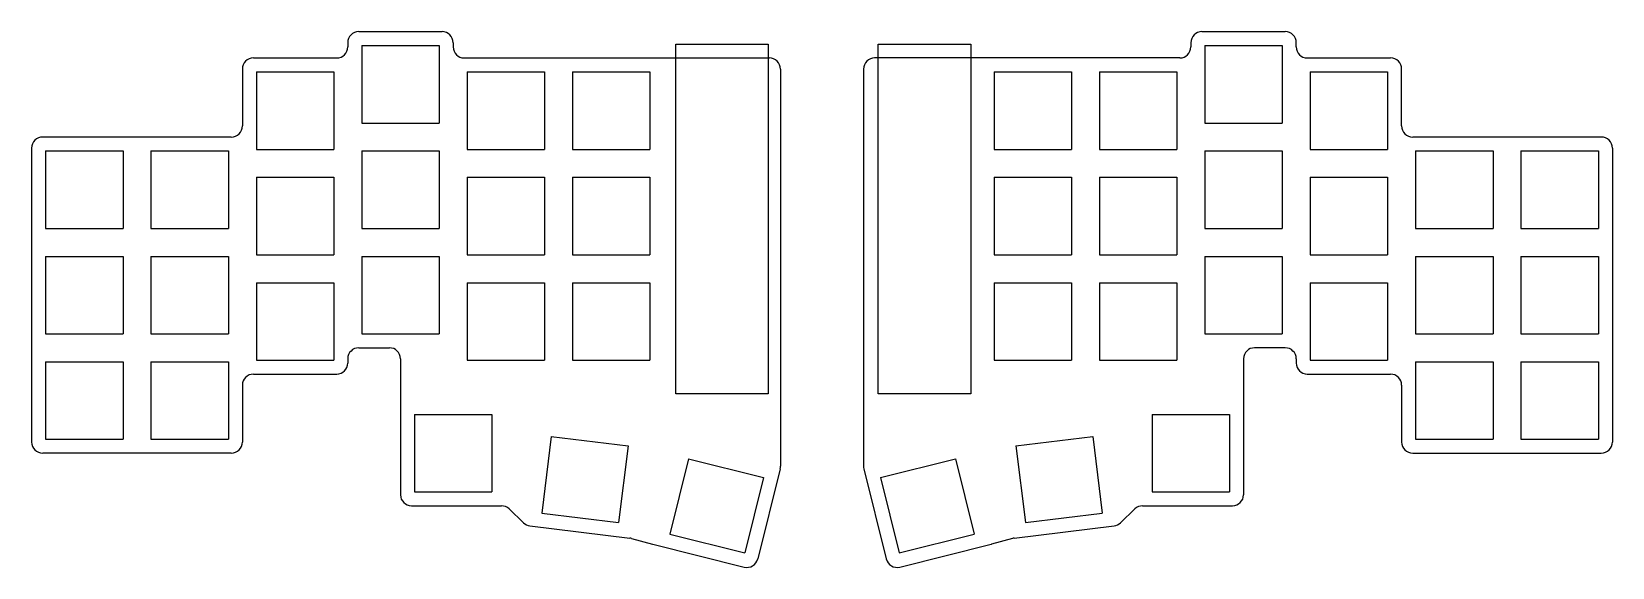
# Model space of a CAD drawing. Extents: x 15 to 301, y -112 to -15.
import ezdxf

# ---------------------------------------------------------------- set-up
doc = ezdxf.new("R2010")
doc.units = 0
doc.layers.add('BLACK', color=7, linetype='CONTINUOUS')

msp = doc.modelspace()

# ---------------------------------------------------------------- linework, layer by layer
at = {"layer": 'BLACK', "linetype": 'CONTINUOUS'}
for p, q in [((74.625, -15.475), (89.675, -15.475)), ((227.025, -15.475), (242.075, -15.475)), ((72.625, -17.475), (72.625, -18.2375)), ((75.15, -18), (75.15, -32)), ((75.15, -18), (89.15, -18)), ((89.15, -18), (89.15, -32)), ((91.675, -17.475), (91.675, -18.2375)), ((131.91, -17.73), (148.64, -17.73)), ((131.91, -80.94), (131.91, -17.73)), ((148.64, -17.73), (148.64, -80.94)), ((168.5, -17.73), (185.23, -17.73)), ((168.5, -80.94), (168.5, -17.73)), ((185.23, -17.73), (185.23, -80.94)), ((225.025, -17.475), (225.025, -18.2375)), ((227.55, -18), (227.55, -32)), ((227.55, -18), (241.55, -18)), ((241.55, -18), (241.55, -32)), ((244.075, -18.2375), (244.075, -17.475)), ((53.575, -22.2375), (53.575, -32.525)), ((55.575, -20.2375), (70.625, -20.2375)), ((56.1, -22.7625), (56.1, -36.7625)), ((56.1, -22.7625), (70.1, -22.7625)), ((70.1, -22.7625), (70.1, -36.7625)), ((93.675, -20.2375), (110.725, -20.2375)), ((94.2, -22.7625), (94.2, -36.7625)), ((94.2, -22.7625), (108.2, -22.7625)), ((108.2, -22.7625), (108.2, -36.7625)), ((110.725, -20.2375), (148.846373, -20.2375)), ((113.25, -22.7625), (127.25, -22.7625)), ((113.25, -22.7625), (113.25, -36.7625)), ((127.25, -22.7625), (127.25, -36.7625)), ((150.846373, -22.2375), (150.846373, -94.01667)), ((165.853627, -22.2375), (165.853627, -94.01667)), ((223.025, -20.2375), (167.853627, -20.2375)), ((189.45, -22.7625), (189.45, -36.7625)), ((189.45, -22.7625), (203.45, -22.7625)), ((203.45, -22.7625), (203.45, -36.7625)), ((208.5, -22.7625), (208.5, -36.7625)), ((208.5, -22.7625), (222.5, -22.7625)), ((222.5, -22.7625), (222.5, -36.7625)), ((246.075, -20.2375), (261.125, -20.2375)), ((246.6, -22.7625), (260.6, -22.7625)), ((246.6, -22.7625), (246.6, -36.7625)), ((260.6, -22.7625), (260.6, -36.7625)), ((263.125, -32.525), (263.125, -22.2375)), ((75.15, -32), (89.15, -32)), ((227.55, -32), (241.55, -32)), ((15.475, -36.525), (15.475, -89.675)), ((51.575, -34.525), (17.475, -34.525)), ((18, -37.05), (18, -51.05)), ((18, -37.05), (32, -37.05)), ((32, -37.05), (32, -51.05)), ((37.05, -37.05), (51.05, -37.05)), ((37.05, -37.05), (37.05, -51.05)), ((51.05, -37.05), (51.05, -51.05)), ((56.1, -36.7625), (70.1, -36.7625)), ((75.15, -37.05), (75.15, -51.05)), ((75.15, -37.05), (89.15, -37.05)), ((89.15, -37.05), (89.15, -51.05)), ((94.2, -36.7625), (108.2, -36.7625)), ((113.25, -36.7625), (127.25, -36.7625)), ((189.45, -36.7625), (203.45, -36.7625)), ((208.5, -36.7625), (222.5, -36.7625)), ((227.55, -37.05), (241.55, -37.05)), ((227.55, -37.05), (227.55, -51.05)), ((241.55, -37.05), (241.55, -51.05)), ((246.6, -36.7625), (260.6, -36.7625)), ((299.225, -34.525), (265.125, -34.525)), ((265.65, -37.05), (279.65, -37.05)), ((265.65, -37.05), (265.65, -51.05)), ((279.65, -37.05), (279.65, -51.05)), ((284.7, -37.05), (284.7, -51.05)), ((284.7, -37.05), (298.7, -37.05)), ((298.7, -37.05), (298.7, -51.05)), ((301.225, -36.525), (301.225, -89.675)), ((56.1, -41.8125), (56.1, -55.8125)), ((56.1, -41.8125), (70.1, -41.8125)), ((70.1, -41.8125), (70.1, -55.8125)), ((94.2, -41.8125), (108.2, -41.8125)), ((94.2, -41.8125), (94.2, -55.8125)), ((108.2, -41.8125), (108.2, -55.8125)), ((113.25, -41.8125), (113.25, -55.8125)), ((113.25, -41.8125), (127.25, -41.8125)), ((127.25, -41.8125), (127.25, -55.8125)), ((189.45, -41.8125), (203.45, -41.8125)), ((189.45, -41.8125), (189.45, -55.8125)), ((203.45, -41.8125), (203.45, -55.8125)), ((208.5, -41.8125), (208.5, -55.8125)), ((208.5, -41.8125), (222.5, -41.8125)), ((222.5, -41.8125), (222.5, -55.8125)), ((246.6, -41.8125), (260.6, -41.8125)), ((246.6, -41.8125), (246.6, -55.8125)), ((260.6, -41.8125), (260.6, -55.8125)), ((18, -51.05), (32, -51.05)), ((37.05, -51.05), (51.05, -51.05)), ((75.15, -51.05), (89.15, -51.05)), ((227.55, -51.05), (241.55, -51.05)), ((265.65, -51.05), (279.65, -51.05)), ((284.7, -51.05), (298.7, -51.05)), ((18, -56.1), (18, -70.1)), ((18, -56.1), (32, -56.1)), ((32, -56.1), (32, -70.1)), ((37.05, -56.1), (37.05, -70.1)), ((37.05, -56.1), (51.05, -56.1)), ((51.05, -56.1), (51.05, -70.1)), ((56.1, -55.8125), (70.1, -55.8125)), ((75.15, -56.1), (75.15, -70.1)), ((75.15, -56.1), (89.15, -56.1)), ((89.15, -56.1), (89.15, -70.1)), ((94.2, -55.8125), (108.2, -55.8125)), ((113.25, -55.8125), (127.25, -55.8125)), ((189.45, -55.8125), (203.45, -55.8125)), ((208.5, -55.8125), (222.5, -55.8125)), ((227.55, -56.1), (227.55, -70.1)), ((227.55, -56.1), (241.55, -56.1)), ((241.55, -56.1), (241.55, -70.1)), ((246.6, -55.8125), (260.6, -55.8125)), ((265.65, -56.1), (265.65, -70.1)), ((265.65, -56.1), (279.65, -56.1)), ((279.65, -56.1), (279.65, -70.1)), ((284.7, -56.1), (298.7, -56.1)), ((284.7, -56.1), (284.7, -70.1)), ((298.7, -56.1), (298.7, -70.1)), ((56.1, -60.8625), (70.1, -60.8625)), ((56.1, -60.8625), (56.1, -74.8625)), ((70.1, -60.8625), (70.1, -74.8625)), ((94.2, -60.8625), (94.2, -74.8625)), ((94.2, -60.8625), (108.2, -60.8625)), ((108.2, -60.8625), (108.2, -74.8625)), ((113.25, -60.8625), (113.25, -74.8625)), ((113.25, -60.8625), (127.25, -60.8625)), ((127.25, -60.8625), (127.25, -74.8625)), ((189.45, -60.8625), (203.45, -60.8625)), ((189.45, -60.8625), (189.45, -74.8625)), ((203.45, -60.8625), (203.45, -74.8625)), ((208.5, -60.8625), (222.5, -60.8625)), ((208.5, -60.8625), (208.5, -74.8625)), ((222.5, -60.8625), (222.5, -74.8625)), ((246.6, -60.8625), (260.6, -60.8625)), ((246.6, -60.8625), (246.6, -74.8625)), ((260.6, -60.8625), (260.6, -74.8625)), ((18, -70.1), (32, -70.1)), ((37.05, -70.1), (51.05, -70.1)), ((75.15, -70.1), (89.15, -70.1)), ((227.55, -70.1), (241.55, -70.1)), ((265.65, -70.1), (279.65, -70.1)), ((284.7, -70.1), (298.7, -70.1)), ((74.625, -72.625), (80.15, -72.625)), ((242.075, -72.625), (236.55, -72.625)), ((18, -75.15), (32, -75.15)), ((18, -75.15), (18, -89.15)), ((32, -75.15), (32, -89.15)), ((37.05, -75.15), (51.05, -75.15)), ((37.05, -75.15), (37.05, -89.15)), ((51.05, -75.15), (51.05, -89.15)), ((56.1, -74.8625), (70.1, -74.8625)), ((72.625, -74.625), (72.625, -75.3875)), ((82.15, -74.625), (82.15, -99.2)), ((94.2, -74.8625), (108.2, -74.8625)), ((113.25, -74.8625), (127.25, -74.8625)), ((189.45, -74.8625), (203.45, -74.8625)), ((208.5, -74.8625), (222.5, -74.8625)), ((234.55, -74.625), (234.55, -99.2)), ((244.075, -74.625), (244.075, -75.3875)), ((246.6, -74.8625), (260.6, -74.8625)), ((265.65, -75.15), (279.65, -75.15)), ((265.65, -75.15), (265.65, -89.15)), ((279.65, -75.15), (279.65, -89.15)), ((284.7, -75.15), (284.7, -89.15)), ((284.7, -75.15), (298.7, -75.15)), ((298.7, -75.15), (298.7, -89.15)), ((53.575, -79.3875), (53.575, -89.675)), ((55.575, -77.3875), (70.625, -77.3875)), ((246.075, -77.3875), (261.125, -77.3875)), ((263.125, -79.3875), (263.125, -89.675)), ((148.64, -80.94), (131.91, -80.94)), ((185.23, -80.94), (168.5, -80.94)), ((84.675, -84.675), (98.675, -84.675)), ((84.675, -84.675), (84.675, -98.675)), ((98.675, -84.675), (98.675, -98.675)), ((218.025, -84.675), (232.025, -84.675)), ((218.025, -84.675), (218.025, -98.675)), ((232.025, -84.675), (232.025, -98.675)), ((18, -89.15), (32, -89.15)), ((37.05, -89.15), (51.05, -89.15)), ((109.392762, -88.636592), (107.686592, -102.532238)), ((109.392762, -88.636592), (123.288408, -90.342762)), ((123.288408, -90.342762), (121.582238, -104.238408)), ((193.411592, -90.342762), (207.307238, -88.636592)), ((193.411592, -90.342762), (195.117762, -104.238408)), ((207.307238, -88.636592), (209.013408, -102.532238)), ((265.65, -89.15), (279.65, -89.15)), ((284.7, -89.15), (298.7, -89.15)), ((51.575, -91.675), (17.475, -91.675)), ((134.201383, -92.714477), (130.814477, -106.298617)), ((134.201383, -92.714477), (147.785523, -96.101383)), ((168.914477, -96.101383), (182.498617, -92.714477)), ((182.498617, -92.714477), (185.885523, -106.298617)), ((265.125, -91.675), (299.225, -91.675)), ((147.785523, -96.101383), (144.398617, -109.685523)), ((150.786964, -94.500514), (146.721605, -110.805782)), ((165.913036, -94.500514), (169.978395, -110.805782)), ((168.914477, -96.101383), (172.301383, -109.685523)), ((84.675, -98.675), (98.675, -98.675)), ((218.025, -98.675), (232.025, -98.675)), ((84.15, -101.2), (100.394571, -101.2)), ((101.780638, -101.758189), (104.392077, -104.268664)), ((107.686592, -102.532238), (121.582238, -104.238408)), ((195.117762, -104.238408), (209.013408, -102.532238)), ((212.307923, -104.268664), (214.919362, -101.758189)), ((216.305429, -101.2), (232.55, -101.2)), ((105.534405, -104.811945), (123.636994, -107.034663)), ((193.063006, -107.034663), (211.165595, -104.811945)), ((123.920361, -107.090466), (127.732059, -108.131868)), ((127.775321, -108.14317), (144.297169, -112.262529)), ((130.814477, -106.298617), (144.398617, -109.685523)), ((172.301383, -109.685523), (185.885523, -106.298617)), ((172.402831, -112.262529), (188.924679, -108.14317)), ((192.77964, -107.090466), (188.967941, -108.131868))]:
    msp.add_line(p, q, dxfattribs=at)
at = {"layer": 'BLACK'}
for centre, radius, start, end in [((74.625, -17.475), 2, 90, 180), ((89.675, -17.475), 2, 0, 90), ((227.025, -17.475), 2, 90, 180), ((242.075, -17.475), 2, 0, 90), ((70.625, -18.2375), 2, -90, 0), ((93.675, -18.2375), 2, -180, -90), ((223.025, -18.2375), 2, -90, 0), ((246.075, -18.2375), 2, -180, -90), ((55.575, -22.2375), 2, 90, 180), ((148.8464, -22.2375), 2, 0, 90.00077349), ((167.8536, -22.2375), 1.999973, 89.99922651, 180), ((261.125, -22.2375), 2, 0, 90), ((51.575, -32.525), 2, -90, 0), ((265.125, -32.525), 2, -180, -90), ((17.475, -36.525), 2, 90, 180), ((299.225, -36.525), 2, 0, 90), ((74.625, -74.625), 2, 90, 180), ((80.15, -74.625), 2, 0, 90), ((236.55, -74.625), 2, 90, 180), ((242.075, -74.625), 2, 0, 90), ((70.625, -75.3875), 2, -90, 0), ((246.075, -75.3875), 2, -180, -90), ((55.575, -79.3875), 2, 90, 180), ((261.125, -79.3875), 2, 0, 90), ((17.475, -89.675), 2, -180, -90), ((51.575, -89.675), 2, -90, 0), ((265.125, -89.675), 2, -180, -90), ((299.225, -89.675), 2, -90, 0), ((148.8464, -94.0167), 1.999973, -13.99936215, 0.00085945), ((167.8536, -94.0167), 1.999966, -180.00085945, -166.00063785), ((84.15, -99.2), 2, -180, -90), ((232.55, -99.2), 2, -90, 0), ((100.3946, -103.2), 2, 46.12988468, 90.00083079), ((216.3054, -103.2), 1.99998, 89.99916921, 133.87011532), ((105.7781, -102.8269), 1.999948, -133.87073868, -96.99892292), ((210.9219, -102.8269), 1.999936, -83.00107708, -46.12926132), ((123.3932, -109.0198), 2.000051, 74.71782403, 82.99858329), ((128.2584, -106.2056), 1.996883, -105.28266691, -103.99968099), ((188.4416, -106.2056), 1.996883, -76.00031901, -74.71733309), ((193.3068, -109.0198), 2.000057, 97.00141671, 105.28214834), ((144.781, -110.3219), 2.000022, -103.99938423, -14.00096819), ((171.919, -110.3219), 2.000033, -165.99903181, -76.00061577)]:
    msp.add_arc(centre, radius, start, end, dxfattribs=at)

doc.saveas('drawing.dxf')
